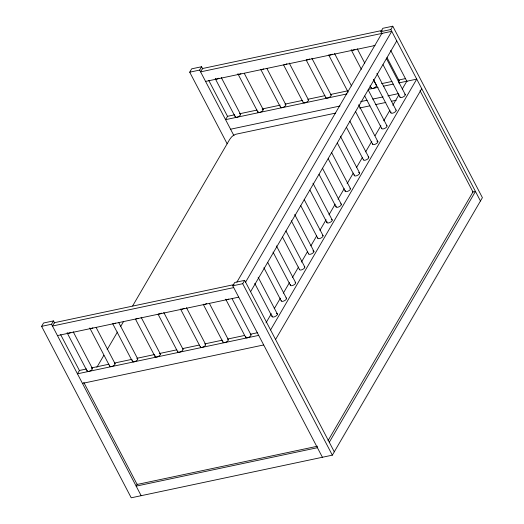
<?xml version="1.0" encoding="UTF-8"?>
<svg xmlns="http://www.w3.org/2000/svg" width="524" height="524" viewBox="0 0 524 524"><rect width="100%" height="100%" fill="white"/><g stroke="black" fill="none" stroke-linecap="round" stroke-linejoin="round"><path stroke-width="0.79" d="M382.022 33.818L380.889 31.643L382.834 28.303L392.771 26.2L482.401 197.653L332.334 455.159L131.229 497.8L41.599 326.347L43.544 323.007L53.474 320.898L54.607 323.072M227.161 143.799L189.714 72.181L191.666 68.841L201.596 66.738L202.729 68.906M41.599 326.347L51.529 324.238L53.474 320.898M189.714 72.181L199.651 70.072L201.596 66.738M96.868 367.317L103.857 355.324M107.145 349.678L117.428 332.039M120.717 326.393L123.592 321.454M132.638 305.931L229.61 139.535L231.549 136.974L233.455 135.33L235.728 134.268L335.432 113.132M322.404 457.262L232.774 285.809L234.719 282.469L244.649 280.366L334.286 451.819M236.887 282.141L381.826 33.438M232.774 285.809L242.704 283.7L244.649 280.366M380.889 31.643L390.819 29.541L392.771 26.2M245.586 282.154L391.756 31.329L200.587 71.867L202.533 68.526L382.179 30.438M137.334 484.13L136.168 486.134L317.406 447.706M250.583 291.717L396.753 40.892M265.989 322.869L271.347 313.686M274.229 308.741L280.406 298.143M283.288 293.191L289.464 282.593M292.346 277.648L298.523 267.05M301.405 262.105L307.581 251.507M310.876 245.854L316.64 235.964M319.935 230.311L326.111 219.713M328.993 214.768L335.17 204.17M338.052 199.225L344.229 188.627M347.111 183.682L353.287 173.084M356.575 167.431L362.346 157.534M365.634 151.881L371.811 141.284M375.105 135.631L380.869 125.74M383.751 120.795L389.928 110.197M392.81 105.252L398.987 94.654M402.281 89.001L406.814 81.227M270.567 329.95L416.744 79.124L398.829 82.923M275.565 339.506L421.741 88.68M328.037 440.671L472.976 191.961L420.012 90.659M329.288 442.263L475.458 191.437L472.406 192.085M205.585 81.423L374.85 45.536M234.7 114.795L227.514 116.321L225.569 119.662L346.934 93.927M239.494 113.78L257.061 110.06M262.648 108.874L280.216 105.147M285.004 104.132L302.571 100.405M308.158 99.219L324.926 95.669M330.513 94.484L347.281 90.927M381.61 83.644L391.991 81.443M398.378 80.093L405.563 78.567M368.49 89.355L378.073 87.325M383.66 86.139L393.242 84.109M230.567 129.218L339.952 106.025M360.709 101.623L367.101 100.267M372.688 99.082L383.064 96.881M387.858 95.866L398.24 93.665M359.438 108.036L369.839 105.835M375.439 104.643L385.847 102.442M391.448 101.25L396.249 100.235M234.058 284.598L54.411 322.692L52.465 326.033L233.711 287.597M57.463 335.589L238.708 297.16M86.584 368.962L79.399 370.488L77.454 373.822L258.692 335.393M91.373 367.946L108.94 364.219M114.527 363.034L132.094 359.313M136.882 358.298L154.449 354.571M159.237 353.556L176.804 349.829M182.391 348.643L199.159 345.087M204.746 343.908L222.314 340.181M227.901 338.995L244.669 335.439M250.262 334.253L257.448 332.733M82.445 383.385L263.69 344.949M317.583 446.206L137.137 484.464L83.801 382.435M390.819 29.541L480.456 200.993M390.727 50.455L406.984 81.561M387.026 57.588L399.098 80.67M386.424 58.492L405.281 94.562M383.037 64.681L400.009 97.143M376.907 73.445L396.144 110.237M373.52 79.635L390.871 112.817M357.204 48.686L364.75 63.109M373.422 79.707L376.442 85.478M351.178 49.819L361.364 69.299M370.036 85.89L371.169 88.058M368.149 89.846L387.007 125.917M364.763 96.036L381.734 128.498M334.548 53.487L351.519 85.949M358.639 104.8L377.87 141.591M328.902 55.348L348.132 92.139M355.626 111.71L372.597 144.172M349.881 121.201L368.739 157.266M311.898 58.288L331.129 95.08M346.488 127.384L363.459 159.853M306.245 60.149L325.856 97.667M340.364 136.155L359.602 172.946M337.358 143.065L354.329 175.527M289.241 63.096L308.472 99.888M331.607 152.55L350.464 188.62M283.589 64.956L303.2 102.468M328.221 158.739L345.192 191.201M322.47 168.23L341.327 204.301M266.958 68.618L285.816 104.689M319.083 174.413L336.054 206.882M260.932 69.758L280.543 107.269M312.959 183.184L332.19 219.975M309.946 190.094L326.917 222.556M244.308 73.425L263.166 109.496M304.202 199.578L323.059 235.649M237.903 73.838L257.893 112.077M300.815 205.768L317.786 238.23M294.685 214.539L313.922 251.33M221.272 77.506L240.509 114.297M291.298 220.722L308.649 253.911M215.246 78.646L235.237 116.878M208.781 80.48L227.691 116.656M285.927 230.933L304.785 267.004M199.651 70.072L233.973 135.729M282.541 237.123L299.512 269.585M276.417 245.887L295.647 282.678M273.03 252.077L290.375 285.259M267.659 262.288L286.51 298.359M263.893 267.757L281.237 300.94M258.142 277.242L277.379 314.033M254.756 283.432L272.107 316.614M242.704 283.7L332.334 455.159M232.119 298.765L250.976 334.836M225.713 299.184L245.704 337.417M209.462 303.566L228.32 339.637M203.436 304.706L223.047 342.218M186.433 307.654L205.663 344.445M180.78 309.514L200.391 347.026M163.776 312.455L183.007 349.246M158.124 314.315L177.734 351.827M141.12 317.256L160.357 354.047M135.467 319.116L155.078 356.628M118.843 322.784L137.701 358.855M112.817 323.924L132.428 361.436M96.187 327.585L115.044 363.656M89.781 328.004L109.771 366.237M73.157 331.672L92.388 368.464M67.124 332.806L87.115 371.044M60.66 334.646L79.569 370.815M51.529 324.238L141.166 495.697M295.097 282.266A2.941 1.231 -27.6 0 1 295.019 284.047A2.941 1.231 -27.6 0 1 291.626 285.704A2.941 1.231 -27.6 0 1 290.525 284.499M285.96 297.94A2.941 1.231 -27.6 0 1 284.624 300.645A2.941 1.231 -27.6 0 1 281.224 300.593M276.318 313.581A2.941 1.231 -27.6 0 1 277.019 315.094A2.941 1.231 -27.6 0 1 273.554 317.033A2.941 1.231 -27.6 0 1 272.251 315.854M349.908 188.208A2.941 1.231 -27.6 0 1 349.836 189.983A2.941 1.231 -27.6 0 1 346.443 191.646A2.941 1.231 -27.6 0 1 345.342 190.441M322.502 235.237A2.941 1.231 -27.6 0 1 321.166 237.942A2.941 1.231 -27.6 0 1 317.767 237.883M312.861 250.872A2.941 1.231 -27.6 0 1 312.356 253.419A2.941 1.231 -27.6 0 1 308.629 253.564M331.64 219.556A2.941 1.231 -27.6 0 1 331.561 221.338A2.941 1.231 -27.6 0 1 328.168 223.001A2.941 1.231 -27.6 0 1 327.068 221.79M304.228 266.585A2.941 1.231 -27.6 0 1 302.892 269.297A2.941 1.231 -27.6 0 1 299.492 269.238M340.777 203.882A2.941 1.231 -27.6 0 1 340.698 205.663A2.941 1.231 -27.6 0 1 337.305 207.321A2.941 1.231 -27.6 0 1 336.205 206.115M404.724 94.143A2.941 1.231 -27.6 0 1 403.388 96.855A2.941 1.231 -27.6 0 1 399.989 96.796M262.105 109.038A2.941 1.231 -27.6 0 1 262.806 110.551A2.941 1.231 -27.6 0 1 259.341 112.49A2.941 1.231 -27.6 0 1 258.037 111.311M240.935 73.733A2.941 1.231 -27.6 0 1 238.093 74.1M307.922 99.468A2.941 1.231 -27.6 0 1 306.586 102.173A2.941 1.231 -27.6 0 1 303.186 102.121M286.916 63.751A2.941 1.231 -27.6 0 1 284.27 64.688M332.229 54.142A2.941 1.231 -27.6 0 1 328.718 54.889M285.266 104.276A2.941 1.231 -27.6 0 1 283.929 106.981A2.941 1.231 -27.6 0 1 280.53 106.922M263.592 68.926A2.941 1.231 -27.6 0 1 261.109 69.456M239.953 113.878A2.941 1.231 -27.6 0 1 239.881 115.66A2.941 1.231 -27.6 0 1 236.481 117.324A2.941 1.231 -27.6 0 1 235.387 116.118M218.953 78.161A2.941 1.231 -27.6 0 1 215.443 78.908M376.245 85.216A2.941 1.231 -27.6 0 1 373.861 88.104A2.941 1.231 -27.6 0 1 371.313 87.292M354.886 49.341A2.941 1.231 -27.6 0 1 351.368 50.081M398.541 80.257A2.941 1.231 -27.6 0 1 398.607 81.888M374.889 45.477A2.941 1.231 -27.6 0 1 374.025 45.28M330.572 94.667A2.941 1.231 -27.6 0 1 329.236 97.372A2.941 1.231 -27.6 0 1 325.836 97.313M309.573 58.95A2.941 1.231 -27.6 0 1 308.905 59.323M308.21 59.612A2.941 1.231 -27.6 0 1 306.422 59.847M377.68 141.329A2.941 1.231 -27.6 0 1 375.289 144.218A2.941 1.231 -27.6 0 1 372.747 143.412M376.815 141.139A2.941 1.231 -27.6 0 1 377.319 141.172M368.182 156.853A2.941 1.231 -27.6 0 1 366.846 159.558A2.941 1.231 -27.6 0 1 363.446 159.499M159.8 353.635A2.941 1.231 -27.6 0 1 159.722 355.416A2.941 1.231 -27.6 0 1 156.329 357.073A2.941 1.231 -27.6 0 1 155.228 355.868M138.126 318.291A2.941 1.231 -27.6 0 1 136.148 318.854M386.45 125.498A2.941 1.231 -27.6 0 1 385.12 128.203A2.941 1.231 -27.6 0 1 381.714 128.151M358.54 172.488A2.941 1.231 -27.6 0 1 359.248 174.007A2.941 1.231 -27.6 0 1 355.783 175.94A2.941 1.231 -27.6 0 1 354.479 174.761M395.947 109.975A2.941 1.231 -27.6 0 1 393.563 112.87A2.941 1.231 -27.6 0 1 391.022 112.057M137.144 358.436A2.941 1.231 -27.6 0 1 137.072 360.217A2.941 1.231 -27.6 0 1 133.672 361.874A2.941 1.231 -27.6 0 1 132.572 360.669M115.47 323.092A2.941 1.231 -27.6 0 1 112.994 323.616M91.333 368.005A2.941 1.231 -27.6 0 1 92.034 369.518A2.941 1.231 -27.6 0 1 88.569 371.457A2.941 1.231 -27.6 0 1 87.266 370.278M70.832 332.327A2.941 1.231 -27.6 0 1 67.321 333.067M227.763 339.224A2.941 1.231 -27.6 0 1 226.427 341.93A2.941 1.231 -27.6 0 1 223.028 341.871M206.764 303.501A2.941 1.231 -27.6 0 1 203.253 304.248M250.42 334.417A2.941 1.231 -27.6 0 1 250.348 336.198A2.941 1.231 -27.6 0 1 246.948 337.856A2.941 1.231 -27.6 0 1 245.854 336.65M228.746 299.073A2.941 1.231 -27.6 0 1 225.91 299.446M182.457 348.827A2.941 1.231 -27.6 0 1 182.378 350.608A2.941 1.231 -27.6 0 1 178.985 352.272A2.941 1.231 -27.6 0 1 177.885 351.067M161.451 313.11A2.941 1.231 -27.6 0 1 158.3 314.007M114.487 363.243A2.941 1.231 -27.6 0 1 113.151 365.949A2.941 1.231 -27.6 0 1 109.752 365.89M92.82 327.893A2.941 1.231 -27.6 0 1 89.977 328.266M205.113 344.026A2.941 1.231 -27.6 0 1 203.777 346.731A2.941 1.231 -27.6 0 1 200.371 346.672M184.107 308.308A2.941 1.231 -27.6 0 1 183.439 308.682M182.745 308.97A2.941 1.231 -27.6 0 1 180.597 309.049"/></g></svg>
